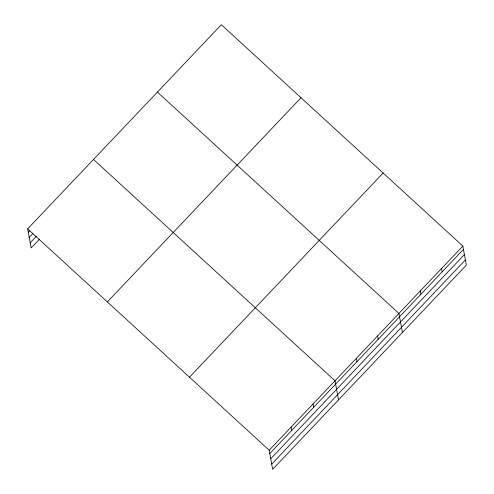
<?xml version="1.0" encoding="UTF-8"?>
<svg xmlns="http://www.w3.org/2000/svg" width="494" height="494" viewBox="0 0 494 494"><rect width="100%" height="100%" fill="white"/><g stroke="black" fill="none" stroke-linecap="round" stroke-linejoin="round"><path stroke-width="0.74" d="M27.664 228.87L221.331 24.7L462.841 246.068L466.336 265.13L272.669 469.3L269.168 450.232L27.664 228.87L31.159 247.932L39.52 239.121M28.269 232.199L29.838 230.544M29.226 237.392L32.882 233.532M30.208 242.739L36.476 236.126M107.359 301.92L301.031 97.75M189.468 377.181L383.14 173.017M269.168 450.232L462.841 246.068M269.78 453.566L463.452 249.396M270.731 458.759L464.403 254.589M271.712 464.107L465.385 259.937M157.419 92.075L398.93 313.443L402.425 332.505M93.508 159.451L335.018 380.818L338.514 399.881M441.537 268.526L442.149 271.854M420.233 290.985L420.845 294.313M377.626 335.901L378.237 339.23M356.322 358.36L356.934 361.688M313.066 403.956L313.678 407.284M291.114 427.094L291.726 430.422"/></g></svg>
